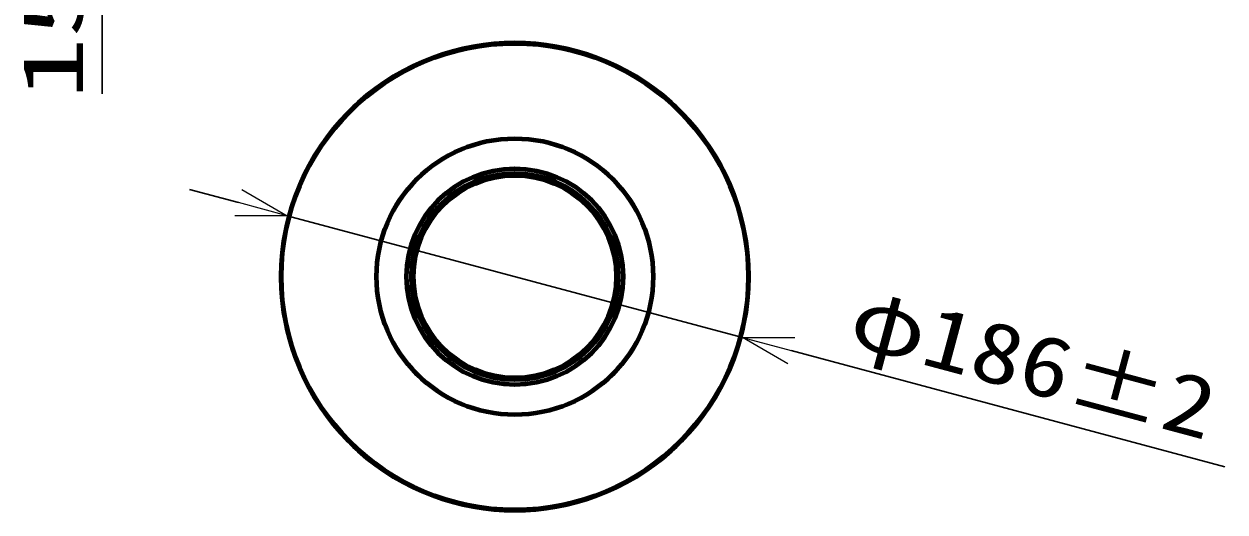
# Model space of a CAD drawing. Units: millimetres on the paper. Extents: x -400 to 400, y -280 to 280.
# Drawn here: x 303.09 to 350.59, y -54.74 to -35.42 of the extents above; entities that cross this region are included whole.
import ezdxf
from ezdxf.enums import TextEntityAlignment as Align

# ---------------------------------------------------------------- set-up
doc = ezdxf.new("R2010")
doc.units = ezdxf.units.MM
doc.layers.add('0-6_moji1', color=1, linetype='Continuous', lineweight=80)
doc.layers.add('0-7_waku', color=3, linetype='Continuous', lineweight=30)
doc.styles.add('ＭＳ ゴシック', font='')
doc.styles.get('ＭＳ ゴシック').set_extended_font_data('MS Gothic')

# ---------------------------------------------------------------- blocks, each defined once
blk = doc.blocks.new('_OPEN30')
at = {"layer": '0-7_waku', "color": 7, "lineweight": 20}
blk.add_line((0, 0), (-1, 0), dxfattribs=at)
blk.add_lwpolyline([(-1, 0.2679), (0, 0), (-1, -0.2679)], dxfattribs=at)

msp = doc.modelspace()

# ---------------------------------------------------------------- linework, layer by layer
at = {"layer": '0-6_moji1', "color": 7, "lineweight": 20}
for p, q in [((316.278, -38.495), (316.274, -38.491)), ((328.722, -38.495), (328.726, -38.491)), ((315.571, -39.202), (315.567, -39.198)), ((329.429, -39.202), (329.433, -39.198)), ((315.571, -51.647), (315.567, -51.65)), ((329.429, -51.647), (329.433, -51.65)), ((316.278, -52.354), (316.274, -52.357)), ((328.722, -52.354), (328.726, -52.357))]:
    msp.add_line(p, q, dxfattribs=at)
at = {"layer": '0-6_moji1'}
for p, q in [((325.054, -42.281), (325.057, -42.277)), ((325.893, -43.213), (325.897, -43.21)), ((318.888, -43.592), (318.884, -43.589)), ((318.501, -44.784), (318.496, -44.783)), ((323.945, -49.208), (323.947, -49.212)), ((322.719, -49.468), (322.719, -49.473))]:
    msp.add_line(p, q, dxfattribs=at)
at = {"layer": '0-6_moji1', "color": 7, "lineweight": 20}
for radius in [9.304, 5.53, 4.25]:
    msp.add_circle((322.5, -45.424), radius, dxfattribs=at)
at = {"layer": '0-6_moji1'}
for radius in [9.234, 5.469, 4.28, 4.091, 4.055, 4.044, 4.024, 4.009]:
    msp.add_circle((322.5, -45.424), radius, dxfattribs=at)
at = {"layer": '0-6_moji1', "color": 7, "lineweight": 20}
for radius, start, end in [(9.318, 48.0758, 131.9242), (9.313, 131.9224, 138.0776), (9.313, 41.9224, 48.0776), (9.318, 138.0758, 221.9241), (9.318, 318.0758, 41.9242), (9.313, 221.9224, 228.0776), (9.313, 311.9224, 318.0776), (9.318, 228.0758, 311.9242)]:
    msp.add_arc((322.5, -45.424), radius, start, end, dxfattribs=at)
at = {"layer": '0-6_moji1'}
for centre, radius, start, end in [((321.63, -41.331), 0.135, 266.6089, 297.3911), ((325.149, -42.165), 0.15, 216.3322, 230.903), ((322.5, -45.424), 4.05, 33.097, 50.903), ((326.019, -43.131), 0.15, 213.097, 227.6679), ((322.5, -45.424), 4.05, 153.097, 170.903), ((318.755, -43.524), 0.15, 333.097, 347.6676), ((318.353, -44.76), 0.15, 336.3324, 350.903), ((326.494, -46.722), 0.15, 147.4289, 176.5711), ((319.379, -48.235), 0.15, 27.4292, 56.5708), ((322.5, -45.424), 4.05, 273.097, 290.903), ((323.999, -49.348), 0.15, 96.3319, 110.903), ((322.727, -49.618), 0.15, 93.097, 107.6681)]:
    msp.add_arc(centre, radius, start, end, dxfattribs=at)
at = {"layer": '0-7_waku'}
for p, q in [((306.182, -27.929), (306.182, -38.191)), ((311.567, -42.495), (309.635, -41.977)), ((313.499, -43.013), (331.501, -47.836)), ((350.589, -52.951), (333.433, -48.354))]:
    msp.add_line(p, q, dxfattribs=at)

# ---------------------------------------------------------------- block references
at = {"layer": '0-7_waku', "xscale": 2, "yscale": 2}
for p, rotation in [((313.499, -43.013), 345), ((331.501, -47.836), 165)]:
    msp.add_blockref('_OPEN30', p, dxfattribs=dict(at, rotation=rotation))

# ---------------------------------------------------------------- texts
at = {"layer": '0-7_waku', "style": 'ＭＳ ゴシック'}
for s, rotation, width, p in [('15.7', 90, 1.5, (306.144, -38.405)), ('φ186±2', 345, 1.2, (335.39, -48.778))]:
    msp.add_text(s, height=2.405, rotation=rotation, dxfattribs=dict(at, width=width)).set_placement(p, align=Align.BOTTOM_LEFT)

doc.saveas('drawing.dxf')
